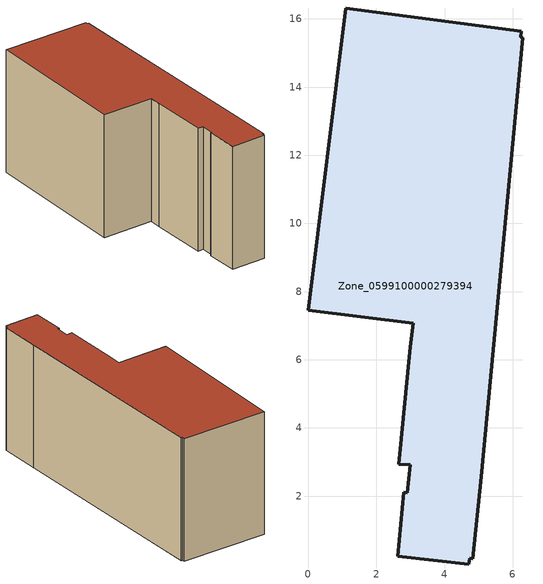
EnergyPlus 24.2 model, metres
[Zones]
Zone_0599100000279394
 floor ground (C_G): 6.3,15.45 5.08,2.57 4.83,0.17 4.73,0.18 4.71,0.01 2.63,0.23 2.81,2.12 2.9,2.11 2.99,2.92 2.66,2.94 3,6.38 3.08,7.07 0,7.46 1.11,16.32 6.25,15.63 6.23,15.46 z0
 wall outside (C_F): 2.63,0.23 4.71,0.01 4.73,0.18 4.83,0.17 5.08,2.57 6.3,15.45 6.23,15.46 6.25,15.63 1.11,16.32 0,7.46 3.08,7.07 3,6.38 2.66,2.94 2.99,2.92 2.9,2.11 2.81,2.12 2.63,0.23 z0:7.45
 roof outside (C_R): 4.73,0.18 4.83,0.17 5.08,2.57 6.3,15.45 6.23,15.46 6.25,15.63 1.11,16.32 0,7.46 3.08,7.07 3,6.38 2.66,2.94 2.99,2.92 2.9,2.11 2.81,2.12 2.63,0.23 4.71,0.01 z7.45
[BUILDING]
Pand.0599100000279394: North Axis=0; Terrain=City; Loads Convergence Tolerance Value=0.04; Temperature Convergence Tolerance Value=0.4; Solar Distribution=FullExterior; Maximum Number of Warmup Days=25; Minimum Number of Warmup Days=1
[Site:Location]
Rotterdam.The.Hague.AP_ZH_NLD Design_Conditions: Latitude=51.96; Longitude=4.45; Time Zone=1; Elevation=-4.5
[SITE:GROUNDTEMPERATURE:BUILDINGSURFACE]
18, 18, 18, 18, 18, 18, 18, 18, 18, 18, 18, 18
[MATERIAL] Thermal Absorptance=0.9; Solar Absorptance=0.7; Visible Absorptance=0.7
Name | Roughness | Thickness | Conductivity | Density | Specific Heat
G.TC.1946 | MediumSmooth | 0.15 | 1 | 540 | 1210
F.TC.1946 | Rough | 0.3 | 0.857143 | 1920 | 840
R.TC.1946 | MediumRough | 0.2 | 0.909091 | 1500 | 1000
[CONSTRUCTION]
C_G: G.TC.1946
C_F: F.TC.1946
C_R: R.TC.1946
[ZONE]
Zone_0599100000279394: Type=1; Multiplier=1; Ceiling Height=Autocalculate; Volume=Autocalculate; Floor Area=autocalculate; Part of Total Floor Area=Yes
[ZONEINFILTRATION:DESIGNFLOWRATE]
Infil_Zone_0599100000279394: Zone or ZoneList or Space or SpaceList=Zone_0599100000279394; Schedule=AlwaysOn; Design Flow Rate Calculation Method=Flow/Area; Flow Rate per Floor Area=0.003; Constant Term Coefficient=1; Temperature Term Coefficient=0; Velocity Term Coefficient=0; Velocity Squared Term Coefficient=0
[HVACTEMPLATE:ZONE:IDEALLOADSAIRSYSTEM]
Zone_0599100000279394: Maximum Heating Supply Air Temperature=50; Minimum Cooling Supply Air Temperature=13; Maximum Heating Supply Air Humidity Ratio=0.0156; Minimum Cooling Supply Air Humidity Ratio=0.0077; Heating Limit=NoLimit; Cooling Limit=NoLimit; Dehumidification Control Type=ConstantSensibleHeatRatio; Cooling Sensible Heat Ratio=0.7; Dehumidification Setpoint=60; Humidification Control Type=None; Humidification Setpoint=30; Outdoor Air Method=None; Outdoor Air Flow Rate per Person=0.00944; Outdoor Air Flow Rate per Zone Floor Area=0; Outdoor Air Flow Rate per Zone=0; Demand Controlled Ventilation Type=None; Outdoor Air Economizer Type=NoEconomizer; Heat Recovery Type=None; Sensible Heat Recovery Effectiveness=0.7; Latent Heat Recovery Effectiveness=0.65
[ZONECONTROL:THERMOSTAT]
ThermostatControl_Zone_0599100000279394: Zone or ZoneList=Zone_0599100000279394; Control Type Schedule=DualSetpointControlType; Control 1=Thermostat_Zone_0599100000279394; Temperature Difference Between Cutout And Setpoint=0
[THERMOSTATSETPOINT:DUALSETPOINT]
Thermostat_Zone_0599100000279394: Heating Setpoint Temperature Schedule=HeatingSetpoint_Zone_0599100000279394; Cooling Setpoint Temperature Schedule=CoolingSetpoint_Zone_0599100000279394
[SCHEDULE:COMPACT]
HeatingSetpoint_Zone_0599100000279394: Through: 12/31, For: AllDays, Until: 24:00, 21
CoolingSetpoint_Zone_0599100000279394: Through: 12/31, For: AllDays, Until: 24:00, 24
DualSetpointControlType: Through: 12/31, For: AllDays, Until: 24:00, 4
AlwaysOn: Through: 12/31, For: AllDays, Until: 24:00, 1
